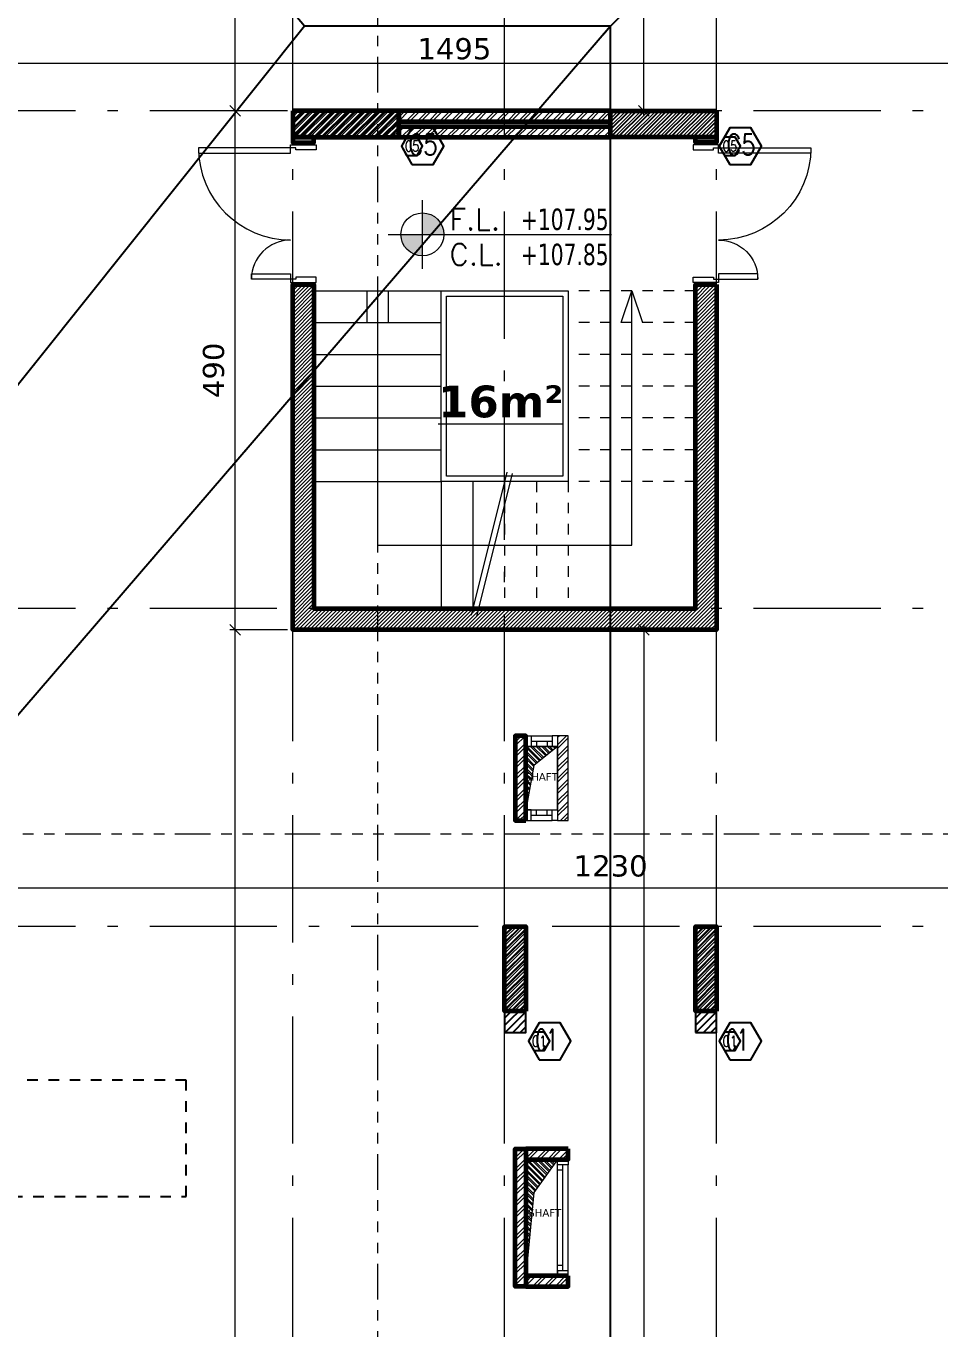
# Model space of a CAD drawing. Header units: inches. Extents: x -48 to 777, y -156 to 510.
# Drawn here: x 197.66 to 206.29, y 137.06 to 149.36 of the extents above; entities that cross this region are included whole.
import ezdxf
from ezdxf.enums import TextEntityAlignment as Align

# ---------------------------------------------------------------- set-up
doc = ezdxf.new("R2010")
doc.units = ezdxf.units.IN
doc.header["$MEASUREMENT"] = 0
doc.set_wipeout_variables(frame=1)
for name, pattern in [('ACAD_ISO06W100', [36, 24, -3, 0, -3, 0, -3, 0, -3]), ('ACAD_ISO10W100', [18, 12, -3, 0, -3]), ('HIDDEN', [0.375, 0.25, -0.125]), ('NUHA', [1.45, 0.75, -0.25, 0.2, -0.25])]:
    doc.linetypes.add(name, pattern=pattern)
doc.layers.get('Defpoints').update_dxf_attribs({"lineweight": 5})
for name, color, linetype, lineweight in [('A-AXIS', 253, 'ACAD_ISO10W100', 5), ('A-AXIS ST', 251, 'ACAD_ISO10W100', 5), ('A-DIM', 9, 'Continuous', 5), ('A-DOORS', 38, 'Continuous', 20), ('A-HIDDEN', 254, 'HIDDEN', 5), ('A-LEVELS', 139, 'Continuous', 20), ('A-LIMIT LOT', 235, 'ACAD_ISO10W100', 20), ('A-NOTES', 151, 'Continuous', 20), ('A-PILLARS', 1, 'Continuous', 60), ('A-PROJECTION2', 5, 'Continuous', 20), ('A-SIGNS1', 20, 'Continuous', 15), ('A-SIGNS2', 30, 'Continuous', 15), ('A-STAIRS', 135, 'Continuous', 20), ('A-TEXT', 50, 'Continuous', 15), ('A-WALLS', 7, 'Continuous', 60), ('A-WINDOWS', 4, 'Continuous', 20), ('D-METAL', 156, 'Continuous', 20), ('H-OTHERS', 189, 'Continuous', 5), ('H-PILLARS', 61, 'Continuous', 5), ('H-WALLS', 51, 'Continuous', 5)]:
    doc.layers.add(name, color=color, linetype=linetype, lineweight=lineweight)
for name, color, linetype in [('pts pc', 7, 'Continuous'), ('str-col-hatch', 8, 'Continuous'), ('str-COL-TAG-100', 1, 'Continuous'), ('str-COL-TAG-50', 7, 'Continuous'), ('str-columns', 3, 'Continuous'), ('str-sunken-slabs', 5, 'Continuous')]:
    doc.layers.add(name, color=color, linetype=linetype)
doc.styles.add('2mm', font='simplex.shx', dxfattribs={"height": 0.5})
doc.styles.add('5mm', font='simplex_.ttf', dxfattribs={"height": 5})
doc.styles.add('ROMAN', font='ROMANS.SHX')
doc.styles.add('ROMAND', font='verdana.ttf')
doc.styles.add('ROMANS', font='romans__.ttf', dxfattribs={"height": 0.14})
doc.dimstyles.new('M-1.100', dxfattribs={"dimtxt": 0.2, "dimasz": 0.1, "dimexe": 0.05, "dimexo": 0.05, "dimgap": 0.1, "dimtad": 1, "dimlfac": 100, "dimrnd": 0.5, "dimzin": 9, "dimdsep": 46, "dimtxsty": 'ROMAND', "dimblk": 'OBLIQUE', "dimcen": 1, "dimdle": 0.05, "dimclrd": 256, "dimclre": 256, "dimclrt": 2, "dimadec": 0, "dimazin": 0, "dimtfac": 0.666667, "dimtmove": 2, "dimatfit": 3, "dimfxl": 0.04, "dimtolj": 1, "dimtzin": 5, "dimlwd": -1, "dimlwe": -1, "dimarcsym": 0})
pattern_1 = [(45, (-242.49175, -175.21088), (-0.053033009, 0.053033009), []), (45, (-242.4564, -175.21088), (-0.053033009, 0.053033009), [])]

# ---------------------------------------------------------------- blocks, each defined once
blk = doc.blocks.new('land 688')
at = {"layer": 'A-LEVELS', "linetype": 'Continuous'}
for points in [[(487.13574, 279.63012), (487.98699, 279.90175), (488.8529, 280.1095), (489.73245, 280.26356), (490.61738, 280.39849), (491.48128, 280.61036), (493.1564, 281.2331), (494.84152, 281.82037), (496.48207, 282.53149), (496.90266, 282.67442), (497.33732, 282.77319), (498.21761, 282.9395), (499.94754, 283.34923), (500.80454, 283.56754), (501.67939, 283.7502), (502.58969, 283.8642), (503.02107, 283.9654), (503.20408, 284.07792), (503.36827, 284.23108), (504.19587, 284.90313), (504.70252, 285.24827), (505.06619, 285.32339), (505.35629, 285.34687), (505.84027, 285.36565)], [(486.60816, 273.98316), (488.91786, 275.43188), (490.08953, 276.12042), (491.31583, 276.70416), (491.97101, 276.94628), (492.64672, 277.12297), (493.32771, 277.19825), (493.99877, 277.13616), (494.66445, 276.991), (495.00894, 276.96527), (495.35889, 276.97879), (496.05984, 277.11593), (496.73651, 277.38709), (497.35814, 277.77696), (497.89396, 278.27023), (498.31845, 278.84431), (498.9883, 279.01177), (500.27175, 279.42007), (501.5917, 279.75726), (502.92109, 280.06553), (504.23323, 280.42281), (504.87275, 280.64809), (505.49753, 280.91483), (506.73737, 281.47517)], [(496.93613, 274.32255), (497.29649, 274.81196), (497.61271, 275.3473), (497.94538, 275.85088), (498.13682, 276.06649), (498.3533, 276.24737), (498.85394, 276.51584), (499.42331, 276.69005), (500.66495, 276.90023), (501.28558, 277.00848), (501.87427, 277.16279), (502.44444, 277.33558), (503.02991, 277.46881), (503.62266, 277.58962), (504.19802, 277.75888), (504.73132, 278.03736), (505.21342, 278.44093), (505.67166, 278.87976), (506.13857, 279.24889)], [(500.92643, 270.11099), (502.11152, 270.73251), (502.6807, 270.98425), (503.23298, 271.12454), (503.50247, 271.136), (503.76735, 271.09932), (504.02751, 271.00773), (504.28403, 270.86145), (504.54261, 270.68685), (504.67056, 270.6101), (504.78559, 270.57871), (504.88714, 270.59449), (504.97703, 270.65223), (505.12907, 270.8727), (505.25623, 271.19842), (505.373, 271.58766), (505.63321, 272.39037), (505.79802, 272.74007), (505.9866, 273.04783)]]:
    blk.add_lwpolyline(points, dxfattribs=at)
at = {"layer": 'A-NOTES', "linetype": 'Continuous'}
blk.add_circle((502.03988, 273.83789), 3.00163, dxfattribs=at)
at = {"layer": 'pts pc', "linetype": 'Continuous'}
for points in [[(505.76969, 282.63486), (505.05891, 281.93166)], [(505.7659, 281.92787), (505.0627, 282.63865)], [(504.47845, 280.64991), (503.76767, 279.94671)], [(504.47466, 279.94292), (503.77146, 280.6537)], [(500.81423, 277.31348), (500.10345, 276.61028)], [(500.81044, 276.60649), (500.10724, 277.31727)], [(499.04684, 272.3058), (498.33606, 271.6026)], [(499.04305, 271.59881), (498.33985, 272.30959)]]:
    blk.add_lwpolyline(points, dxfattribs=at)
at = {"layer": 'A-NOTES', "linetype": 'Continuous', "style": '5mm'}
blk.add_text('688', height=2, rotation=346.245633, dxfattribs=at).set_placement((499.10804, 273.12114))
at = {"layer": 'pts pc', "color": 1, "char_height": 0.5, "attachment_point": 1, "rotation": 359.692852, "style": '2mm'}
for s, insert, width in [('\\Fsimplex.shx;\\W1.0000000000;\\T1.0000000000;\\o\\l98.893', (497.2944, 281.80311), 3.0714286), ('\\Fsimplex.shx;\\W1.0000000000;\\T1.0000000000;\\o\\l97.943', (504.62439, 280.54562), 3.0714286), ('\\Fsimplex.shx;\\W1.0000000000;\\T1.0000000000;\\o\\l98.379', (497.17345, 279.43536), 3.0714286), ('\\Fsimplex.shx;\\W1.0000000000;\\T1.0000000000;\\o\\l97.044', (500.96018, 277.2092), 3.0714286), ('\\Fsimplex.shx;\\W1.0000000000;\\T1.0000000000;\\o\\l97.167', (496.14973, 274.56012), 2.9761905), ('\\Fsimplex.shx;\\W1.0000000000;\\T1.0000000000;\\o\\l96.575', (499.19278, 272.20152), 3.0714286)]:
    blk.add_mtext(s, dxfattribs=dict(at, insert=insert, width=width))
at = {"linetype": 'Continuous'}
blk.add_wipeout([(486.17887, 297.01503), (513.66021, 294.35761), (513.66021, 260.06347), (518.8926, 253.71568), (518.31699, 249.16369), (512.75137, 253.42742), (497.86419, 240.3685)], dxfattribs=at).dxf.layer = 'A-LIMIT LOT'
blk = doc.blocks.new('*U33')
for points in [[(1220, 870), (1220, 0), (1270, 0), (1270, 870)], [(80, 370), (80, 0), (30, 0), (30, 370)], [(30, 0), (0, 0), (0, -240), (50, -240), (50, -50), (30, -50), (30, 0)], [(1270, 0), (1300, 0), (1300, -240), (1250, -240), (1250, -50), (1270, -50), (1270, 0)]]:
    blk.add_lwpolyline(points, close=True)
for centre, radius, start, end in [((1270, 0), 870, 90, 180), ((30, 0), 370, 0, 90)]:
    blk.add_arc(centre, radius, start, end)
blk = doc.blocks.new('*U53')
for p, q in [((50, 100), (250, 100)), ((50, 50), (250, 50)), ((50, 0), (250, 0)), ((200, 50), (200, 0))]:
    blk.add_line(p, q)
for points in [[(0, 100), (50, 100), (50, 0), (0, 0)], [(100, 50), (100, 0)], [(300, 100), (250, 100), (250, 0), (300, 0)]]:
    blk.add_lwpolyline(points)
blk = doc.blocks.new('*U1172')
for p, q in [((50, 100), (1050, 100)), ((50, 50), (1050, 50)), ((50, 0), (1050, 0)), ((1000, 50), (1000, 0))]:
    blk.add_line(p, q)
for points in [[(0, 100), (50, 100), (50, 0), (0, 0)], [(100, 50), (100, 0)], [(1100, 100), (1050, 100), (1050, 0), (1100, 0)]]:
    blk.add_lwpolyline(points)
blk = doc.blocks.new('AXIS')
at = {"layer": 'A-AXIS ST', "ltscale": 0.1}
for p, q in [((640.66853, 296.91777), (640.66853, 336.01919)), ((642.66853, 296.91777), (642.66853, 336.01919)), ((644.66853, 296.91777), (644.66853, 336.01919)), ((657.61853, 323.76934), (627.81853, 323.76934)), ((657.61853, 319.06933), (627.81853, 319.06933)), ((657.61853, 316.06777), (627.81853, 316.06777))]:
    blk.add_line(p, q, dxfattribs=at)
blk = doc.blocks.new('_Oblique')
at = {"color": 0, "linetype": 'ByBlock', "lineweight": -2}
blk.add_line((-0.5, -0.5), (0.5, 0.5), dxfattribs=at)
blk = doc.blocks.new('*D1177')
at = {"layer": 'A-DIM', "transparency": 16777216}
for p, q in [((194.177, 149.008), (209.227, 149.008)), ((194.227, 149.058), (194.227, 149.058))]:
    blk.add_line(p, q, dxfattribs=at)
at = {"layer": 'Defpoints', "color": 0, "transparency": 16777216}
for p in [(194.227, 149.008), (209.177, 149.008), (209.177, 149.008)]:
    blk.add_point(p, dxfattribs=at)
at = {"layer": 'A-DIM', "transparency": 16777216, "xscale": 0.1, "yscale": 0.1, "zscale": 0.1, "rotation": 180}
blk.add_blockref('_Oblique', (194.227, 149.008), dxfattribs=at)
at = {"layer": 'A-DIM', "transparency": 16777216, "xscale": 0.1, "yscale": 0.1, "zscale": 0.1}
blk.add_blockref('_Oblique', (209.177, 149.008), dxfattribs=at)
at = {"layer": 'A-DIM', "color": 2, "transparency": 16777216, "insert": (201.702, 149.143), "char_height": 0.2, "attachment_point": 5, "style": 'ROMAND'}
blk.add_mtext('\\A1;1495', dxfattribs=at)
blk = doc.blocks.new('*D1178')
at = {"layer": 'A-DIM', "transparency": 16777216}
blk.add_line((203.491, 148.508), (203.491, 155.558), dxfattribs=at)
at = {"layer": 'Defpoints', "color": 0, "transparency": 16777216}
for p in [(203.491, 155.508), (203.491, 155.508), (203.491, 148.558)]:
    blk.add_point(p, dxfattribs=at)
at = {"layer": 'A-DIM', "transparency": 16777216, "xscale": 0.1, "yscale": 0.1, "zscale": 0.1}
for p, rotation in [((203.491, 155.508), 90), ((203.491, 148.558), 270)]:
    blk.add_blockref('_Oblique', p, dxfattribs=dict(at, rotation=rotation))
at = {"layer": 'A-DIM', "color": 2, "transparency": 16777216, "insert": (203.357, 152.033), "char_height": 0.2, "attachment_point": 5, "rotation": 90, "style": 'ROMAND'}
blk.add_mtext('\\A1;695', dxfattribs=at)
blk = doc.blocks.new('*D1179')
at = {"layer": 'A-DIM', "transparency": 16777216}
blk.add_line((203.491, 143.707), (203.491, 127.857), dxfattribs=at)
at = {"layer": 'Defpoints', "color": 0, "transparency": 16777216}
for p in [(203.491, 143.657), (203.491, 127.907), (203.491, 127.907)]:
    blk.add_point(p, dxfattribs=at)
at = {"layer": 'A-DIM', "transparency": 16777216, "xscale": 0.1, "yscale": 0.1, "zscale": 0.1}
for p, rotation in [((203.491, 143.657), 90), ((203.491, 127.907), 270)]:
    blk.add_blockref('_Oblique', p, dxfattribs=dict(at, rotation=rotation))
at = {"layer": 'A-DIM', "color": 2, "transparency": 16777216, "insert": (203.359, 135.782), "char_height": 0.2, "attachment_point": 5, "rotation": 90, "style": 'ROMAND'}
blk.add_mtext('\\A1;1575', dxfattribs=at)
blk = doc.blocks.new('GXFHGCGFCD')
at = {"layer": 'A-SIGNS1', "linetype": 'NUHA'}
h = blk.add_hatch(color=256, dxfattribs=at)
h.paths.add_polyline_path([(90.3819, 61.3301), (90.3819, 61.1701), (90.5419, 61.1701, 0.414214)])
h.paths.add_polyline_path([(90.3819, 61.1701), (90.2219, 61.1701, 0.414214), (90.3819, 61.0101)])
at = {"layer": 'A-SIGNS1'}
for p, q in [((90.3819, 60.9141), (90.3819, 61.4261)), ((90.1259, 61.1701), (91.7898, 61.1701))]:
    blk.add_line(p, q, dxfattribs=at)
blk.add_circle((90.3819, 61.1701), 0.16, dxfattribs=at)
blk = doc.blocks.new('DGXFHXFGDFD')
at = {"layer": 'A-SIGNS1'}
blk.add_blockref('GXFHGCGFCD', (0, 0), dxfattribs=at)
at = {"layer": 'A-SIGNS2', "linetype": 'NUHA', "style": 'ROMANS'}
for s, p in [('F.L.', (90.5835, 61.2031)), ('C.L.', (90.5835, 60.9413))]:
    blk.add_text(s, height=0.16, dxfattribs=at).set_placement(p)
at = {"layer": 'A-SIGNS2', "style": 'ROMANS', "width": 0.910135, "flags": 4}
for tag, p, p2 in [('NIV.FINI', (91.1159, 61.2031), (91.7898, 61.2031)), ('NIV.BETON', (91.1159, 60.9413), (91.7898, 60.9413))]:
    blk.add_attdef(tag, text='', height=0.16, dxfattribs=at).set_placement(p, p2, align=Align.FIT)
blk = doc.blocks.new('*D1181')
at = {"layer": 'A-DIM', "transparency": 16777216}
for p, q in [((197.027, 142.157), (197.027, 141.173)), ((209.327, 142.157), (209.327, 141.173)), ((196.977, 141.223), (209.377, 141.223))]:
    blk.add_line(p, q, dxfattribs=at)
at = {"layer": 'Defpoints', "color": 0, "transparency": 16777216}
for p in [(197.027, 142.207), (209.327, 142.207), (209.327, 141.223)]:
    blk.add_point(p, dxfattribs=at)
at = {"layer": 'A-DIM', "transparency": 16777216, "xscale": 0.1, "yscale": 0.1, "zscale": 0.1, "rotation": 180}
blk.add_blockref('_Oblique', (197.027, 141.223), dxfattribs=at)
at = {"layer": 'A-DIM', "transparency": 16777216, "xscale": 0.1, "yscale": 0.1, "zscale": 0.1}
blk.add_blockref('_Oblique', (209.327, 141.223), dxfattribs=at)
at = {"layer": 'A-DIM', "color": 2, "transparency": 16777216, "insert": (203.177, 141.427), "char_height": 0.2, "attachment_point": 5, "style": 'ROMAND'}
blk.add_mtext('\\A1;1230', dxfattribs=at)
blk = doc.blocks.new('*D1189')
at = {"layer": 'A-DIM', "transparency": 16777216}
for p, q in [((199.634, 127.857), (199.634, 143.707)), ((200.127, 143.657), (199.584, 143.657)), ((198.986, 127.907), (199.684, 127.907))]:
    blk.add_line(p, q, dxfattribs=at)
at = {"layer": 'Defpoints', "color": 0, "transparency": 16777216}
for p in [(199.634, 143.657), (200.177, 143.657), (198.936, 127.907)]:
    blk.add_point(p, dxfattribs=at)
at = {"layer": 'A-DIM', "transparency": 16777216, "xscale": 0.1, "yscale": 0.1, "zscale": 0.1}
for p, rotation in [((199.634, 143.657), 90), ((199.634, 127.907), 270)]:
    blk.add_blockref('_Oblique', p, dxfattribs=dict(at, rotation=rotation))
at = {"layer": 'A-DIM', "color": 2, "transparency": 16777216, "insert": (199.431, 135.782), "char_height": 0.2, "attachment_point": 5, "rotation": 90, "style": 'ROMAND'}
blk.add_mtext('\\A1;1575', dxfattribs=at)
blk = doc.blocks.new('*D1190')
at = {"layer": 'A-DIM', "transparency": 16777216}
for p, q in [((199.634, 143.607), (199.634, 148.608)), ((200.127, 148.558), (199.584, 148.558)), ((200.127, 143.657), (199.584, 143.657))]:
    blk.add_line(p, q, dxfattribs=at)
at = {"layer": 'Defpoints', "color": 0, "transparency": 16777216}
for p in [(199.634, 148.558), (200.177, 148.558), (200.177, 143.657)]:
    blk.add_point(p, dxfattribs=at)
at = {"layer": 'A-DIM', "transparency": 16777216, "xscale": 0.1, "yscale": 0.1, "zscale": 0.1}
for p, rotation in [((199.634, 148.558), 90), ((199.634, 143.657), 270)]:
    blk.add_blockref('_Oblique', p, dxfattribs=dict(at, rotation=rotation))
at = {"layer": 'A-DIM', "color": 2, "transparency": 16777216, "insert": (199.43, 146.108), "char_height": 0.2, "attachment_point": 5, "rotation": 90, "style": 'ROMAND'}
blk.add_mtext('\\A1;490', dxfattribs=at)
blk = doc.blocks.new('*D1191')
at = {"layer": 'A-DIM', "transparency": 16777216}
for p, q in [((200.097, 155.508), (199.584, 155.508)), ((199.634, 148.508), (199.634, 155.558)), ((200.127, 148.558), (199.584, 148.558))]:
    blk.add_line(p, q, dxfattribs=at)
at = {"layer": 'Defpoints', "color": 0, "transparency": 16777216}
for p in [(199.634, 155.508), (200.147, 155.508), (200.177, 148.558)]:
    blk.add_point(p, dxfattribs=at)
at = {"layer": 'A-DIM', "transparency": 16777216, "xscale": 0.1, "yscale": 0.1, "zscale": 0.1}
for p, rotation in [((199.634, 155.508), 90), ((199.634, 148.558), 270)]:
    blk.add_blockref('_Oblique', p, dxfattribs=dict(at, rotation=rotation))
at = {"layer": 'A-DIM', "color": 2, "transparency": 16777216, "insert": (199.43, 152.033), "char_height": 0.2, "attachment_point": 5, "rotation": 90, "style": 'ROMAND'}
blk.add_mtext('\\A1;695', dxfattribs=at)
blk = doc.blocks.new('tags')
at = {"layer": 'str-COL-TAG-100', "color": 2}
blk.add_lwpolyline([(0.125, -0.262), (0.325, -0.262), (0.425, -0.088), (0.325, 0.085), (0.125, 0.085), (0.025, -0.088)], close=True, dxfattribs=at)
at = {"layer": 'str-COL-TAG-50', "color": 2}
blk.add_lwpolyline([(0.075, -0.175), (0.175, -0.175), (0.225, -0.088), (0.175, -0.002), (0.075, -0.002), (0.025, -0.088)], close=True, dxfattribs=at)
at = {"layer": 'str-COL-TAG-100', "color": 1, "style": 'ROMANS', "width": 0.699426}
blk.add_attdef('NUMBER', text='', height=0.2, dxfattribs=at).set_placement((0.092, -0.174), (0.368, -0.174), align=Align.FIT)
at = {"layer": 'str-COL-TAG-50', "color": 1, "style": 'ROMANS', "width": 0.697102}
blk.add_attdef('NUMBER', text='', height=0.1, dxfattribs=at).set_placement((0.056, -0.138), (0.194, -0.138), align=Align.FIT)

msp = doc.modelspace()

# ---------------------------------------------------------------- block references
at = {"layer": 'A-HIDDEN', "ltscale": 0.4}
msp.add_blockref('land 688', (-299.53343, -133.48597), dxfattribs=at)

# ---------------------------------------------------------------- next in the draw order: hatches: boundary and pattern name
at = {"layer": 'H-OTHERS'}
h = msp.add_hatch(dxfattribs=at)
h.set_pattern_fill('ANSI32', color=256, scale=0.1, angle=-231.511645)
h.set_pattern_definition([(135, (194.232857, 126.987407), (-0.026516504, -0.026516504), []), (135, (194.232857, 127.005084), (-0.026516504, -0.026516504), [])])
h.paths.add_polyline_path([(202.67678, 142.55688), (202.45129, 142.37679), (202.37678, 141.95688), (202.37678, 142.55688)])
h = msp.add_hatch(dxfattribs=at)
h.set_pattern_fill('ANSI32', color=256, scale=0.1, angle=-231.511645)
h.set_pattern_definition([(135, (194.232857, 122.987407), (-0.026516504, -0.026516504), []), (135, (194.232857, 123.005084), (-0.026516504, -0.026516504), [])])
h.paths.add_polyline_path([(202.67678, 138.65688), (202.45129, 138.34646), (202.37678, 137.55688), (202.37678, 138.65688)])
at = {"layer": 'H-PILLARS'}
h = msp.add_hatch(dxfattribs=at)
h.set_pattern_fill('ANSI31', color=256, scale=0.2)
h.set_pattern_definition([(45, (-341.191753, -175.21929), (-0.0176776695, 0.0176776695), [])])
h.paths.add_polyline_path([(200.17678, 148.55845), (200.17678, 148.30845), (201.17678, 148.30845), (201.17678, 148.55845)])
h = msp.add_hatch(dxfattribs=at)
h.set_pattern_fill('ANSI31', color=256, scale=0.2)
h.set_pattern_definition([(45, (-341.991753, -175.21929), (-0.0176776695, 0.0176776695), [])])
h.paths.add_polyline_path([(204.17678, 148.55845), (204.17678, 148.30845), (203.17678, 148.30845), (203.17678, 148.55845)])
h = msp.add_hatch(dxfattribs=at)
h.set_pattern_fill('ANSI31', color=256, scale=0.2)
h.set_pattern_definition([(45, (-341.491753, -175.21929), (-0.0176776695, 0.0176776695), [])])
h.paths.add_polyline_path([(204.17678, 146.91845), (204.17678, 143.65688), (200.17678, 143.65688), (200.17678, 146.91845), (200.37678, 146.91845), (200.37678, 143.85845), (203.97678, 143.85845), (203.97678, 146.91845)])
at = {"layer": 'H-PILLARS', "linetype": 'Continuous'}
h = msp.add_hatch(dxfattribs=at)
h.set_pattern_fill('ANSI31', color=256, scale=0.2)
h.set_pattern_definition([(45, (-343.241753, -172.60263), (-0.0176776695, 0.0176776695), [])])
h.paths.add_polyline_path([(202.37678, 140.05688), (202.17678, 140.05688), (202.17678, 140.85688), (202.37678, 140.85688)])
h = msp.add_hatch(dxfattribs=at)
h.set_pattern_fill('ANSI31', color=256, scale=0.2)
h.set_pattern_definition([(45, (-341.441753, -172.60263), (-0.0176776695, 0.0176776695), [])])
h.paths.add_polyline_path([(204.17678, 140.05688), (203.97678, 140.05688), (203.97678, 140.85688), (204.17678, 140.85688)])
at = {"layer": 'H-WALLS'}
h = msp.add_hatch(dxfattribs=at)
h.set_pattern_fill('ANSI32', color=256, scale=0.2)
h.set_pattern_definition(pattern_1)
h.paths.add_polyline_path([(203.17678, 148.55845), (201.17678, 148.55845), (201.17678, 148.45845), (203.17678, 148.45845)])
h = msp.add_hatch(dxfattribs=at)
h.set_pattern_fill('ANSI32', color=256, scale=0.2)
h.set_pattern_definition(pattern_1)
h.paths.add_polyline_path([(203.17678, 148.40845), (201.17678, 148.40845), (201.17678, 148.30845), (203.17678, 148.30845)])
h = msp.add_hatch(dxfattribs=at)
h.set_pattern_fill('ANSI32', color=256, scale=0.2)
h.set_pattern_definition(pattern_1)
h.paths.add_polyline_path([(202.37678, 141.85688), (202.37678, 141.85688), (202.37678, 142.65688), (202.27678, 142.65688), (202.27678, 141.85688)])
h = msp.add_hatch(dxfattribs=at)
h.set_pattern_fill('ANSI32', color=256, scale=0.2)
h.set_pattern_definition(pattern_1)
h.paths.add_polyline_path([(202.77678, 142.65688), (202.67678, 142.65688), (202.67678, 141.85688), (202.77678, 141.85688)])
h = msp.add_hatch(dxfattribs=at)
h.set_pattern_fill('ANSI32', color=256, scale=0.2)
h.set_pattern_definition(pattern_1)
h.paths.add_polyline_path([(202.37678, 137.45688), (202.27678, 137.45688), (202.27678, 138.75688), (202.37678, 138.75688)])
h = msp.add_hatch(dxfattribs=at)
h.set_pattern_fill('ANSI32', color=256, scale=0.2)
h.set_pattern_definition(pattern_1)
h.paths.add_polyline_path([(202.77678, 138.75688), (202.37678, 138.75688), (202.37678, 138.65688), (202.77678, 138.65688)])
h = msp.add_hatch(dxfattribs=at)
h.set_pattern_fill('ANSI32', color=256, scale=0.2)
h.set_pattern_definition(pattern_1)
h.paths.add_polyline_path([(202.77678, 137.55688), (202.37678, 137.55688), (202.37678, 137.45688), (202.77678, 137.45688)])
at = {"layer": 'str-col-hatch'}
h = msp.add_hatch(dxfattribs=at)
h.set_pattern_fill('ANSI31', color=256, scale=0.4)
h.set_pattern_definition([(45, (-495.20302, 97.5992), (-0.035355339, 0.035355339), [])])
h.paths.add_polyline_path([(200.17678, 148.55845), (200.17678, 148.30845), (201.17678, 148.30845), (201.17678, 148.55845)])
h = msp.add_hatch(dxfattribs=at)
h.set_pattern_fill('ANSI31', color=256, scale=0.4)
h.set_pattern_definition([(45, (-492.20302, 97.5992), (-0.035355339, 0.035355339), [])])
h.paths.add_polyline_path([(203.17678, 148.55845), (203.17678, 148.30845), (204.17678, 148.30845), (204.17678, 148.55845)])
h = msp.add_hatch(dxfattribs=at)
h.set_pattern_fill('ANSI31', color=256, scale=0.4)
h.set_pattern_definition([(45, (-494.00302, 89.047635), (-0.035355339, 0.035355339), [])])
h.paths.add_polyline_path([(202.17678, 140.85688), (202.17678, 139.85688), (202.37678, 139.85688), (202.37678, 140.85688)])
h = msp.add_hatch(dxfattribs=at)
h.set_pattern_fill('ANSI31', color=256, scale=0.4)
h.set_pattern_definition([(45, (-492.20302, 89.047635), (-0.035355339, 0.035355339), [])])
h.paths.add_polyline_path([(203.97678, 140.85688), (203.97678, 139.85688), (204.17678, 139.85688), (204.17678, 140.85688)])

# ---------------------------------------------------------------- next in the draw order: linework, layer by layer
at = {"layer": 'A-AXIS', "linetype": 'ACAD_ISO06W100', "ltscale": 0.014}
msp.add_line((190.77664, 141.73298), (214.66993, 141.73298), dxfattribs=at)
msp.add_lwpolyline([(200.97678, 162.53523), (200.97678, 107.99672)], dxfattribs=at)
at = {"layer": 'A-HIDDEN', "ltscale": 0.4}
for p, q in [((200.286, 149.35863), (194.57678, 142.20688)), ((203.17659, 149.35863), (197.02678, 142.20688)), ((203.17659, 136.0067), (203.17659, 149.35863))]:
    msp.add_line(p, q, dxfattribs=at)
at = {"layer": 'A-HIDDEN', "linetype": 'HIDDEN', "ltscale": 0.3}
for p, q in [((202.17678, 145.05845), (202.17678, 143.85845)), ((202.47678, 145.05845), (202.47678, 143.85845)), ((202.77678, 145.05845), (202.77678, 143.85845))]:
    msp.add_line(p, q, dxfattribs=at)
for points in [[(203.97678, 146.85845), (202.77678, 146.85845)], [(203.97678, 146.55845), (202.77678, 146.55845)], [(203.97678, 146.25845), (202.77678, 146.25845)], [(203.97678, 145.95845), (202.77678, 145.95845)], [(203.97678, 145.65845), (202.77678, 145.65845)], [(203.97678, 145.35845), (202.77678, 145.35845)], [(203.97678, 145.05845), (202.77678, 145.05845)], [(203.17678, 136.00688), (203.17678, 143.65688)], [(196.72678, 138.30688), (199.17102, 138.30688), (199.17102, 139.40689), (196.72678, 139.40689)]]:
    msp.add_lwpolyline(points, dxfattribs=at)
at = {"layer": 'A-PILLARS'}
for points in [[(200.17678, 148.55845), (200.17678, 148.30845), (201.17678, 148.30845), (201.17678, 148.55845)], [(204.17678, 148.55845), (204.17678, 148.30845), (203.17678, 148.30845), (203.17678, 148.55845)], [(204.17678, 146.91845), (204.17678, 143.65688), (200.17678, 143.65688), (200.17678, 146.91845), (200.37678, 146.91845), (200.37678, 143.85845), (203.97678, 143.85845), (203.97678, 146.91845)], [(202.37678, 140.05688), (202.17678, 140.05688), (202.17678, 140.85688), (202.37678, 140.85688)], [(204.17678, 140.05688), (203.97678, 140.05688), (203.97678, 140.85688), (204.17678, 140.85688)]]:
    msp.add_lwpolyline(points, close=True, dxfattribs=at)
at = {"layer": 'A-PROJECTION2'}
for points in [[(202.37678, 141.95688), (202.67678, 141.95688), (202.67678, 142.55688), (202.37678, 142.55688)], [(202.37678, 137.55688), (202.67678, 137.55688), (202.67678, 138.65688), (202.37678, 138.65688)]]:
    msp.add_lwpolyline(points, close=True, dxfattribs=at)
at = {"layer": 'A-SIGNS1'}
for p, q in [((202.1986, 145.14572), (201.86136, 143.79676)), ((202.2471, 145.13359), (201.90986, 143.78464))]:
    msp.add_line(p, q, dxfattribs=at)
for points in [[(200.87678, 146.85845), (200.87678, 146.55845)], [(200.97678, 146.85845), (200.97678, 144.45845), (203.37678, 144.45845), (203.37678, 146.85845)], [(201.07678, 146.85845), (201.07678, 146.55845)], [(203.27678, 146.55845), (203.37678, 146.85845), (203.47678, 146.55845)]]:
    msp.add_lwpolyline(points, dxfattribs=at)
at = {"layer": 'A-STAIRS'}
for p, q in [((201.57678, 145.05845), (201.57678, 143.85845)), ((201.87678, 145.05845), (201.87678, 143.85845))]:
    msp.add_line(p, q, dxfattribs=at)
for points in [[(200.37678, 146.85845), (201.57678, 146.85845)], [(201.57678, 145.05845), (201.57678, 146.74595)], [(200.37678, 146.55845), (201.57678, 146.55845)], [(200.37678, 146.25845), (201.57678, 146.25845)], [(200.37678, 145.95845), (201.57678, 145.95845)], [(200.37678, 145.65845), (201.57678, 145.65845)], [(200.37678, 145.35845), (201.57678, 145.35845)], [(200.37678, 145.05845), (201.57678, 145.05845)]]:
    msp.add_lwpolyline(points, dxfattribs=at)
at = {"layer": 'A-WALLS'}
for points in [[(203.17678, 148.55845), (201.17678, 148.55845), (201.17678, 148.45845), (203.17678, 148.45845)], [(203.17678, 148.40845), (201.17678, 148.40845), (201.17678, 148.30845), (203.17678, 148.30845)], [(200.37678, 148.30845), (200.17678, 148.30845), (200.17678, 148.25845), (200.37678, 148.25845)], [(203.97678, 148.30845), (204.17678, 148.30845), (204.17678, 148.25845), (203.97678, 148.25845)], [(202.37678, 137.45688), (202.27678, 137.45688), (202.27678, 138.75688), (202.37678, 138.75688)], [(202.77678, 138.75688), (202.37678, 138.75688), (202.37678, 138.65688), (202.77678, 138.65688)], [(202.77678, 137.55688), (202.37678, 137.55688), (202.37678, 137.45688), (202.77678, 137.45688)]]:
    msp.add_lwpolyline(points, close=True, dxfattribs=at)
at = {"layer": 'A-WALLS', "linetype": 'Continuous'}
msp.add_lwpolyline([(202.37678, 141.85688), (202.37678, 141.85688), (202.37678, 142.65688), (202.27678, 142.65688), (202.27678, 141.85688), (202.37678, 141.85688)], close=True, dxfattribs=at)
at = {"layer": 'D-METAL'}
for points in [[(201.57678, 146.85845), (202.77678, 146.85845), (202.77678, 145.05845), (201.57678, 145.05845)], [(201.62678, 146.80845), (202.72678, 146.80845), (202.72678, 145.10845), (201.62678, 145.10845)]]:
    msp.add_lwpolyline(points, close=True, dxfattribs=at)
at = {"layer": 'H-OTHERS'}
for points in [[(202.67678, 142.55688), (202.45129, 142.37679), (202.37678, 141.95688), (202.37678, 142.55688), (202.67678, 142.55688)], [(202.67678, 138.65688), (202.45129, 138.34646), (202.37678, 137.55688), (202.37678, 138.65688), (202.67678, 138.65688)]]:
    msp.add_lwpolyline(points, dxfattribs=at)
at = {"layer": 'H-PILLARS'}
msp.add_lwpolyline([(202.77678, 142.65688), (202.67678, 142.65688), (202.67678, 141.85688), (202.77678, 141.85688)], close=True, dxfattribs=at)
at = {"layer": 'str-columns'}
for points in [[(201.17678, 148.30845), (201.17678, 148.55845), (200.17678, 148.55845), (200.17678, 148.30845)], [(204.17678, 148.30845), (204.17678, 148.55845), (203.17678, 148.55845), (203.17678, 148.30845)], [(202.17678, 139.85688), (202.37678, 139.85688), (202.37678, 140.85688), (202.17678, 140.85688)], [(203.97678, 139.85688), (204.17678, 139.85688), (204.17678, 140.85688), (203.97678, 140.85688)]]:
    msp.add_lwpolyline(points, close=True, dxfattribs=at)
at = {"layer": 'str-sunken-slabs', "ltscale": 0.4}
for p, q in [((203.17659, 149.35863), (208.3015, 154.48354)), ((200.286, 149.35863), (198.05177, 152.03345)), ((200.286, 149.35863), (194.57678, 142.20688)), ((203.17659, 149.35863), (197.02678, 142.20688)), ((203.17659, 149.35863), (200.286, 149.35863)), ((203.17659, 136.0067), (203.17659, 149.35863))]:
    msp.add_line(p, q, dxfattribs=at)
at = {"layer": 'str-sunken-slabs', "linetype": 'HIDDEN', "ltscale": 0.3}
msp.add_lwpolyline([(196.72678, 138.30688), (199.17102, 138.30688), (199.17102, 139.40689), (196.72678, 139.40689)], dxfattribs=at)

# ---------------------------------------------------------------- next in the draw order: block references
at = {"layer": 'A-DIM'}
msp.add_blockref('AXIS', (-440.49175, -175.21088), dxfattribs=at)
at = {"layer": 'A-DOORS', "yscale": 0.0009999999999906002, "zscale": 0.0009999999999906002}
for p, xscale, rotation in [((200.15678, 146.93845), 0.0009999999999906002, 90.00000118206094), ((204.19678, 146.93845), -0.0009999999999906002, 269.9999988179391)]:
    msp.add_blockref('*U33', p, dxfattribs=dict(at, xscale=xscale, rotation=rotation))
at = {"layer": 'A-SIGNS1'}
ref = msp.add_blockref('DGXFHXFGDFD', (86.86818, 69.87626), dxfattribs=dict(at, xscale=1.267200000000003, yscale=1.267200000000003, zscale=1.267200000000003))
ref.add_attrib('NIV.FINI', '+107.95', dxfattribs={"layer": 'A-SIGNS2', "height": 0.202752, "style": 'ROMAND', "width": 0.680836}).set_placement((202.33019, 147.43287), (203.15816, 147.43287), align=Align.FIT)
ref.add_attrib('NIV.BETON', '+107.85', dxfattribs={"layer": 'A-SIGNS2', "height": 0.202752, "style": 'ROMAND', "width": 0.680836}).set_placement((202.33019, 147.1011), (203.15816, 147.1011), align=Align.FIT)
at = {"layer": 'A-WINDOWS', "xscale": 0.0009999999999906004, "yscale": 0.0009999999999906004, "zscale": 0.0009999999999906004}
msp.add_blockref('*U53', (202.37678, 142.55688), dxfattribs=at)
at = {"layer": 'A-WINDOWS', "xscale": -0.0009999999999906004, "yscale": 0.0009999999999906004, "zscale": 0.0009999999999906004}
for name, p, rotation in [('*U53', (202.37678, 141.95688), 180), ('*U1172', (202.67678, 137.55688), 270)]:
    msp.add_blockref(name, p, dxfattribs=dict(at, rotation=rotation))
at = {"layer": 'str-columns'}
ref = msp.add_blockref('tags', (201.17678, 148.31229), dxfattribs=at)
ref.add_attrib('NUMBER', 'C5', dxfattribs={"layer": 'str-COL-TAG-50', "color": 1, "height": 0.1, "style": 'ROMANS', "width": 0.63631}).set_placement((201.23297, 148.17479), (201.37056, 148.17479), align=Align.FIT)
ref.add_attrib('NUMBER', 'C5', dxfattribs={"layer": 'str-COL-TAG-100', "color": 1, "height": 0.2, "style": 'ROMANS', "width": 0.638431}).set_placement((201.26862, 148.13824), (201.54471, 148.13824), align=Align.FIT)
ref = msp.add_blockref('tags', (204.17678, 148.31229), dxfattribs=at)
ref.add_attrib('NUMBER', 'C5', dxfattribs={"layer": 'str-COL-TAG-50', "color": 1, "height": 0.1, "style": 'ROMANS', "width": 0.63631}).set_placement((204.23297, 148.17479), (204.37056, 148.17479), align=Align.FIT)
ref.add_attrib('NUMBER', 'C5', dxfattribs={"layer": 'str-COL-TAG-100', "color": 1, "height": 0.2, "style": 'ROMANS', "width": 0.638431}).set_placement((204.26862, 148.13824), (204.54471, 148.13824), align=Align.FIT)
ref = msp.add_blockref('tags', (202.37678, 139.86073), dxfattribs=at)
ref.add_attrib('NUMBER', 'C1', dxfattribs={"layer": 'str-COL-TAG-50', "color": 1, "height": 0.1, "style": 'ROMANS', "width": 0.63631}).set_placement((202.43297, 139.72323), (202.57056, 139.72323), align=Align.FIT)
ref.add_attrib('NUMBER', 'C1', dxfattribs={"layer": 'str-COL-TAG-100', "color": 1, "height": 0.2, "style": 'ROMAN', "width": 0.670259}).set_placement((202.46862, 139.68667), (202.67289, 139.68667), align=Align.FIT)
ref = msp.add_blockref('tags', (204.17678, 139.86073), dxfattribs=at)
ref.add_attrib('NUMBER', 'C1', dxfattribs={"layer": 'str-COL-TAG-50', "color": 1, "height": 0.1, "style": 'ROMANS', "width": 0.63631}).set_placement((204.23297, 139.72323), (204.37056, 139.72323), align=Align.FIT)
ref.add_attrib('NUMBER', 'C1', dxfattribs={"layer": 'str-COL-TAG-100', "color": 1, "height": 0.2, "style": 'ROMAN', "width": 0.670259}).set_placement((204.26862, 139.68667), (204.47289, 139.68667), align=Align.FIT)

# ---------------------------------------------------------------- next in the draw order: texts
at = {"layer": 'A-TEXT', "style": 'ROMAND'}
for s, insert, char_height, width, attachment_point in [('{\\fVerdana|b1|i0|c0|p34;\\L16m²}', (202.73042, 145.65845), 0.3, 2.4947222, 9), ('SHAFT', (202.36634, 142.30456), 0.07, 0.6766314, 1), ('SHAFT', (202.3997, 138.18792), 0.07, 0.6766314, 1)]:
    msp.add_mtext(s, dxfattribs=dict(at, insert=insert, char_height=char_height, width=width, attachment_point=attachment_point))

# ---------------------------------------------------------------- next in the draw order: dimensions: what is measured, and where the dimension line sits
at = {"layer": 'A-DIM'}
for base, p1, p2, picture, middle in [((199.63373, 155.50845), (200.17678, 148.55845), (200.14741, 155.50845), '*D1191', (199.42963, 152.03345)), ((199.63373, 148.55845), (200.17678, 143.65688), (200.17678, 148.55845), '*D1190', (199.42963, 146.10767)), ((199.63373, 143.65688), (198.93602, 127.90688), (200.17678, 143.65688), '*D1189', (199.43131, 135.78188))]:
    dim = msp.add_linear_dim(base=base, p1=p1, p2=p2, angle=90, dimstyle='M-1.100', dxfattribs=at)
    dim.commit()
    dim.dimension.update_dxf_attribs({"geometry": picture, "text_midpoint": middle})
for base, p1, p2, picture, middle in [((203.49114, 155.50845), (203.49114, 148.55845), (203.49114, 155.50845), '*D1178', (203.35704, 152.03345)), ((203.49114, 127.90688), (203.49114, 143.65688), (203.49114, 127.90688), '*D1179', (203.35872, 135.78188))]:
    dim = msp.add_linear_dim(base=base, p1=p1, p2=p2, angle=90, dimstyle='M-1.100', override={"dimgap": 0.03}, dxfattribs=at)
    dim.commit()
    dim.dimension.update_dxf_attribs({"geometry": picture, "text_midpoint": middle})
dim = msp.add_linear_dim(base=(209.17678, 149.00847), p1=(194.22678, 149.00845), p2=(209.17678, 149.00847), dimstyle='M-1.100', override={"dimgap": 0.03}, dxfattribs=at)
dim.commit()
dim.dimension.update_dxf_attribs({"geometry": '*D1177', "text_midpoint": (201.70178, 149.14257)})
dim = msp.add_linear_dim(base=(209.32678, 141.22327), p1=(197.02678, 142.20688), p2=(209.32678, 142.20652), dimstyle='M-1.100', dxfattribs=at)
dim.commit()
dim.dimension.update_dxf_attribs({"geometry": '*D1181', "text_midpoint": (203.17678, 141.42744)})

doc.saveas('drawing.dxf')
